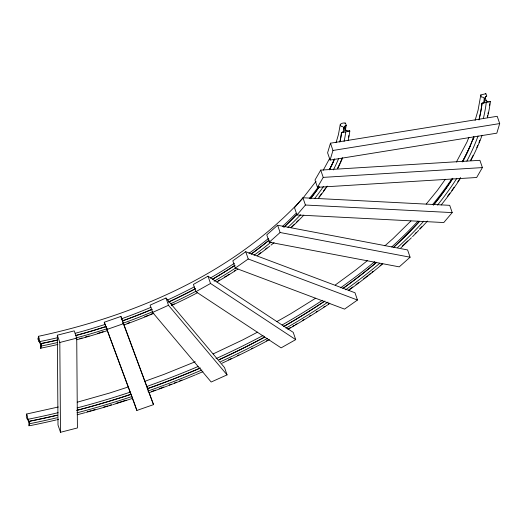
<?xml version="1.0" encoding="UTF-8"?>
<svg xmlns="http://www.w3.org/2000/svg" width="526" height="526" viewBox="0 0 526 526"><rect width="100%" height="100%" fill="white"/><g stroke="black" fill="none" stroke-linecap="round" stroke-linejoin="round"><path stroke-width="0.79" d="M302.687 198.414C233.998 273.191 136.273 315.298 38.47 336.305L38.069 338.954L38.944 341.407M39.68 342.189A1.795 0.388 78.2 0 0 38.931 341.354A1.795 0.375 78 0 1 39.68 342.189L40.278 343.932A2.262 0.473 78 0 1 40.739 346.036C40.2 353.058 42.402 340.296 40.989 344.326A2.262 0.487 78.2 0 1 40.37 343.307L39.772 341.565A1.795 0.388 78.2 0 1 39.312 338.869L38.47 336.305M40.719 347.87L40.85 348.258M480.81 94.943L481.435 96.994L481.954 97.178A1.795 1.519 8.6 0 1 484.242 98.592L484.84 100.341A2.262 1.907 8.6 0 1 484.387 102.11L481.967 103.333L490.377 101.702L487.484 101.465A2.262 1.907 9.4 0 1 485.965 100.104L485.367 98.362A1.795 1.519 8.6 0 1 486.445 96.245L486.774 95.877L485.741 93.727L480.81 94.943L478.049 110.289L475.07 120.467M349.718 131.145L349.586 130.757L349.718 131.165L341.453 132.664L343.879 131.434A2.262 1.907 8.6 0 0 344.326 129.666L343.728 127.923A1.795 1.519 8.6 0 0 341.44 126.51C337.916 124.123 343.195 122.295 345.49 123.189L346.259 125.208L345.372 130.205M490.094 101.446L490.363 101.603A437.948 214.325 -18.9 0 1 487.543 117.127M340.296 124.274L338.461 134.478L336.068 142.658M330.479 143.19L327.593 152.79L330.085 160.068L496.82 133.17L499.7 123.571L497.208 116.292L330.479 143.19L332.965 150.469L330.085 160.068M468.89 137.319L467.062 141.869L456.397 162.034M26.701 414.008L26.3 416.658L27.161 419.058A1.795 0.388 78.2 0 1 27.911 419.893L28.503 421.642A2.262 0.487 78.2 0 1 28.956 423.746C28.443 430.741 30.633 417.986 29.219 422.036A2.262 0.487 78.2 0 1 28.601 421.017L28.003 419.275A1.795 0.388 78.2 0 1 27.536 416.579L26.701 414.008L58.281 407.006M329.71 158.319L323.247 170.214M320.728 170.102L314.989 180.024L317.48 187.302L476.655 177.505L482.395 167.59L479.903 160.312L320.728 170.102L323.22 177.38L317.48 187.302M316.067 181.24L303.206 197.783M445.358 179.248L437.441 190.32L426.205 204.081M302.917 197.75L294.501 207.691L296.993 214.963L443.786 222.544L452.202 212.603L449.71 205.331L302.917 197.75L305.409 205.028L296.993 214.963M410.938 220.946L392.883 238.738L384.881 245.8M277.616 225.233L266.787 234.892L269.273 242.164L399.254 266.86L410.089 257.207L407.597 249.929L277.616 225.233L280.108 232.512L410.089 257.207M269.273 242.164L280.108 232.512M367.345 260.666L355.813 269.93L335.305 284.987M245.741 251.704L232.821 260.784L235.313 268.063L344.55 309.117L357.47 300.03L354.984 292.758L245.741 251.704L248.233 258.983L357.47 300.03M235.313 268.063L248.233 258.983M315.633 298.229L290.806 313.693L276.808 321.642M346.036 125.55L345.93 125.569A1.795 1.519 8.6 0 0 344.852 127.686L345.45 129.435A2.262 1.907 9.4 0 0 346.969 130.796L349.586 130.757M208.026 276.189L193.41 284.421L195.896 291.7L281.101 347.87L295.717 339.632L293.225 332.36L208.026 276.189L210.518 283.468L295.717 339.632M195.896 291.7L210.518 283.468M257.576 332.136L242.328 340.092L213.142 353.913M165.992 298.012L150.12 305.146L152.612 312.424L211.176 382.021L227.048 374.88L224.556 367.608L165.992 298.012L168.484 305.29L227.048 374.88M152.612 312.424L168.484 305.29M195.225 361.757L164.079 374.354L145.261 381.153M104.26 322.254L120.914 316.435L153.513 404.639L136.865 410.451L104.26 322.254L134.373 403.179M106.752 329.532L123.406 323.714L153.513 404.639M128.607 386.86L109.572 393.04L77.243 402.206M57.321 335.187L74.238 330.867L76.73 338.146L77.414 427.954L60.497 432.28L58.005 425.001L57.321 335.187L59.813 342.465L60.497 432.28M59.813 342.465L76.73 338.146M38.069 338.737L38.207 339.507M40.739 348.179L40.772 348.173A293.403 143.585 -18.9 0 0 57.886 344.458M332.965 150.469L499.7 123.571M323.22 177.38L482.395 167.59M485.445 93.733L486.004 93.871M344.938 123.058L345.49 123.202M305.409 205.028L452.202 212.603M120.914 316.435L123.406 323.714M134.623 403.902L136.865 410.451M343.728 127.923A288.498 141.185 -18.9 0 1 343.031 132.631M333.865 160.759A288.498 141.185 -18.9 0 1 329.454 169.392M318.421 186.75A288.498 141.185 -18.9 0 1 309.314 198.539M295.77 213.576A288.498 141.185 -18.9 0 1 282.488 226.404M268.661 238.291A288.498 141.185 -18.9 0 1 248.943 253.335M234.438 263.256A288.498 141.185 -18.9 0 1 210.334 278.03M194.173 286.913A288.498 141.185 -18.9 0 1 167.761 299.919M151.001 307.296A288.498 141.185 -18.9 0 1 121.138 318.927M105.167 324.391A288.498 141.185 -18.9 0 1 75.205 333.28M57.472 337.731A288.498 141.185 -18.9 0 1 39.772 341.565M349.823 130.935A293.403 143.585 -18.9 0 1 348.14 140.508M342.656 157.734A293.403 143.585 -18.9 0 1 337.653 168.655M327.271 186.145A293.403 143.585 -18.9 0 1 318.315 198.387M303.824 215.114A293.403 143.585 -18.9 0 1 291.121 227.745M274.105 242.631A293.403 143.585 -18.9 0 1 271.008 245.142M269.753 246.142A293.403 143.585 -18.9 0 1 257.155 255.741M237.989 268.977A293.403 143.585 -18.9 0 1 236.621 269.871M235.931 270.311A293.403 143.585 -18.9 0 1 216.949 281.943M197.283 292.818A293.403 143.585 -18.9 0 1 171.548 305.501M153.802 313.332A293.403 143.585 -18.9 0 1 124.189 324.877M107.172 330.709A293.403 143.585 -18.9 0 1 76.704 339.757M341.604 132.421A284.941 139.443 -18.9 0 1 339.96 141.803M334.47 158.944A284.941 139.443 -18.9 0 1 329.401 169.852M319.256 186.756A284.941 139.443 -18.9 0 1 310.373 198.782M297.065 214.089A284.941 139.443 -18.9 0 1 283.987 227.068M269.128 240.086A284.941 139.443 -18.9 0 1 251.25 253.953M234.984 265.236A284.941 139.443 -18.9 0 1 212.57 279.128M195.304 288.721A284.941 139.443 -18.9 0 1 168.557 301.97M152.08 309.255A284.941 139.443 -18.9 0 1 122.512 320.821M105.996 326.482A284.941 139.443 -18.9 0 1 75.547 335.496M57.268 340.039A284.941 139.443 -18.9 0 1 41.357 343.465M341.473 132.657A284.737 139.344 -18.9 0 1 339.829 142.033M334.345 159.161A284.737 139.344 -18.9 0 1 329.644 169.352M319.144 186.954A284.737 139.344 -18.9 0 1 310.767 198.341M296.966 214.273A284.737 139.344 -18.9 0 1 283.895 227.239M269.049 240.244A284.737 139.344 -18.9 0 1 251.185 254.104M234.931 265.38A284.737 139.344 -18.9 0 1 212.379 279.352M195.278 288.846A284.737 139.344 -18.9 0 1 168.55 302.088M152.086 309.367A284.737 139.344 -18.9 0 1 122.545 320.919M106.035 326.58A284.737 139.344 -18.9 0 1 75.612 335.588M57.341 340.125A284.737 139.344 -18.9 0 1 41.436 343.55M348.85 135.537A293.199 143.486 -18.9 0 1 348.554 137.135M342.104 158.287A293.199 143.486 -18.9 0 1 340.217 162.639M339.881 163.369A293.199 143.486 -18.9 0 1 337.396 168.478M325.686 187.907A293.199 143.486 -18.9 0 1 323.378 191.168M321.458 193.778A293.199 143.486 -18.9 0 1 320.479 195.08M319.986 195.731A293.199 143.486 -18.9 0 1 319.032 196.961M298.564 220.085A293.199 143.486 -18.9 0 1 296.256 222.386M294.494 224.102A293.199 143.486 -18.9 0 1 290.898 227.528M267.017 247.904A293.199 143.486 -18.9 0 1 265.097 249.39M260.738 252.704A293.199 143.486 -18.9 0 1 258.851 254.104M235.747 270.062A293.199 143.486 -18.9 0 1 234.425 270.91M229.093 274.276A293.199 143.486 -18.9 0 1 227.745 275.111M226.39 275.946A293.199 143.486 -18.9 0 1 224.352 277.189M219.546 280.056A293.199 143.486 -18.9 0 1 218.165 280.871M174.323 303.87A293.199 143.486 -18.9 0 1 171.41 305.225M152.178 313.674A293.199 143.486 -18.9 0 1 149.93 314.607M148.431 315.232A293.199 143.486 -18.9 0 1 144.663 316.757M129.455 322.629A293.199 143.486 -18.9 0 1 127.154 323.477M103.195 331.669A293.199 143.486 -18.9 0 1 97.744 333.379M89.15 335.956A293.199 143.486 -18.9 0 1 85.238 337.081M82.109 337.962A293.199 143.486 -18.9 0 1 79.761 338.613M40.278 343.932A2.262 0.487 78.2 0 1 40.726 346.042M345.93 125.582A1.795 1.512 9.4 0 0 344.852 127.693L345.45 129.429A2.262 1.907 8.6 0 0 346.969 130.79M345.72 131.98A289.083 141.474 -18.9 0 1 344.057 141.461M338.652 158.444A289.083 141.474 -18.9 0 1 333.346 169.918M323.49 186.428A289.083 141.474 -18.9 0 1 314.666 198.493M300.543 214.805A289.083 141.474 -18.9 0 1 287.873 227.41M271.107 242.072A289.083 141.474 -18.9 0 1 254.051 255.248M235.536 268.023A289.083 141.474 -18.9 0 1 214.121 281.193M195.856 291.292A289.083 141.474 -18.9 0 1 170.805 303.673M152.599 311.714A289.083 141.474 -18.9 0 1 122.676 323.365M107.436 328.592A289.083 141.474 -18.9 0 1 75.882 337.962M57.341 342.571A289.083 141.474 -18.9 0 1 41.153 346.055M484.242 98.592A433.043 211.925 -18.9 0 1 483.604 103.175M474.025 137.319A433.043 211.925 -18.9 0 1 473.091 139.607M470.112 146.432A433.043 211.925 -18.9 0 1 462.209 161.923M451.795 178.886A433.043 211.925 -18.9 0 1 432.523 204.653M417.973 221.17A433.043 211.925 -18.9 0 1 391.732 246.944M374.834 261.573A433.043 211.925 -18.9 0 1 340.585 287.814M322.392 300.28A433.043 211.925 -18.9 0 1 282.12 324.983M263.059 335.483A433.043 211.925 -18.9 0 1 216.022 358.627M198.039 366.53A433.043 211.925 -18.9 0 1 146.333 386.636M130.356 392.107A433.043 211.925 -18.9 0 1 77.151 407.913M58.103 412.686A433.043 211.925 -18.9 0 1 28.003 419.275M482.118 103.096A429.486 210.183 -18.9 0 1 478.989 119.948M473.716 137.01A429.486 210.183 -18.9 0 1 462.656 161.541M452.564 178.735A429.486 210.183 -18.9 0 1 450.808 181.437M450.361 182.108A429.486 210.183 -18.9 0 1 433.371 205.193M419.143 221.702A429.486 210.183 -18.9 0 1 393.198 247.654M376.596 262.257A429.486 210.183 -18.9 0 1 343.077 288.327M324.325 301.332A429.486 210.183 -18.9 0 1 283.744 326.449M264.716 337.008A429.486 210.183 -18.9 0 1 219.046 359.666M199.775 368.207A429.486 210.183 -18.9 0 1 147.214 388.714M130.915 394.29A429.486 210.183 -18.9 0 1 76.816 410.3M57.137 415.178A429.486 210.183 -18.9 0 1 29.587 421.168M481.987 103.333A429.275 210.078 -18.9 0 1 479.232 118.633M473.86 136.484A429.275 210.078 -18.9 0 1 462.532 161.752M452.879 178.261A429.275 210.078 -18.9 0 1 433.766 204.759M419.584 221.288A429.275 210.078 -18.9 0 1 394.29 246.733M376.517 262.415A429.275 210.078 -18.9 0 1 343.011 288.472M324.943 301.023A429.275 210.078 -18.9 0 1 283.711 326.58M264.69 337.133A429.275 210.078 -18.9 0 1 219.046 359.784M200.524 367.996A429.275 210.078 -18.9 0 1 147.241 388.813M130.954 394.388A429.275 210.078 -18.9 0 1 76.875 410.392M57.209 415.264A429.275 210.078 -18.9 0 1 29.666 421.254M486.234 102.655A433.621 212.208 -18.9 0 1 483.46 118.074M478.068 135.997A433.621 212.208 -18.9 0 1 466.864 161.114M456.838 178.307A433.621 212.208 -18.9 0 1 437.533 205.074M423.759 221.17A433.621 212.208 -18.9 0 1 397.656 247.476M379.7 263.322A433.621 212.208 -18.9 0 1 345.667 289.78M327.974 302.075A433.621 212.208 -18.9 0 1 285.947 328.139M267.556 338.356A433.621 212.208 -18.9 0 1 220.618 361.684M201.912 369.982A433.621 212.208 -18.9 0 1 147.865 391.081M131.868 396.558A433.621 212.208 -18.9 0 1 77.006 412.798M57.137 417.729A433.621 212.208 -18.9 0 1 29.384 423.759M487.484 101.465A2.262 1.907 8.6 0 1 485.965 100.104M485.367 98.362A1.795 1.512 9.4 0 1 486.445 96.251M482.099 135.228A437.948 214.325 -18.9 0 1 470.783 160.594M460.658 177.966A437.948 214.325 -18.9 0 1 441.156 205.002M427.441 221.045A437.948 214.325 -18.9 0 1 419.801 229.251M418.676 230.414A437.948 214.325 -18.9 0 1 412.535 236.647M411.404 237.772A437.948 214.325 -18.9 0 1 400.884 247.831M382.75 263.835A437.948 214.325 -18.9 0 1 348.37 290.562M329.828 303.43A437.948 214.325 -18.9 0 1 297.177 323.983M296.48 324.397A437.948 214.325 -18.9 0 1 288.044 329.309M269.476 339.632A437.948 214.325 -18.9 0 1 222.057 363.19M202.951 371.658A437.948 214.325 -18.9 0 1 196.264 374.492M195.521 374.808A437.948 214.325 -18.9 0 1 168.425 385.611M167.662 385.9A437.948 214.325 -18.9 0 1 149.345 392.613M132.414 398.412A437.948 214.325 -18.9 0 1 113.051 404.593M112.275 404.829A437.948 214.325 -18.9 0 1 85.797 412.476M85.021 412.686A437.948 214.325 -18.9 0 1 77.217 414.758M58.485 419.426A437.948 214.325 -18.9 0 1 56.926 419.794M56.131 419.978A437.948 214.325 -18.9 0 1 29.798 425.705M489.772 103.754A437.744 214.22 -18.9 0 1 489.548 105.292M488.312 112.275A437.744 214.22 -18.9 0 1 487.983 113.833M487.641 115.398A437.744 214.22 -18.9 0 1 487.28 116.963M479.89 140.192A437.744 214.22 -18.9 0 1 478.995 142.401M477.753 145.354A437.744 214.22 -18.9 0 1 476.786 147.569M473.078 155.433A437.744 214.22 -18.9 0 1 470.527 160.417M460.408 177.775A437.744 214.22 -18.9 0 1 457.725 181.904M454.129 187.197A437.744 214.22 -18.9 0 1 451.795 190.504M449.875 193.154A437.744 214.22 -18.9 0 1 447.416 196.461M421.793 226.699A437.744 214.22 -18.9 0 1 419.57 229.034M416.217 232.499A437.744 214.22 -18.9 0 1 415.113 233.623M407.735 240.915A437.744 214.22 -18.9 0 1 402.456 245.944M382.533 263.605A437.744 214.22 -18.9 0 1 380.094 265.65M373.256 271.238A437.744 214.22 -18.9 0 1 371.994 272.251M370.731 273.257A437.744 214.22 -18.9 0 1 368.818 274.769M367.536 275.782A437.744 214.22 -18.9 0 1 363.663 278.787M358.568 282.666A437.744 214.22 -18.9 0 1 355.997 284.592M352.762 286.986A437.744 214.22 -18.9 0 1 348.83 289.846M329.644 303.18A437.744 214.22 -18.9 0 1 328.296 304.074M324.923 306.31A437.744 214.22 -18.9 0 1 323.562 307.197M317.487 311.122A437.744 214.22 -18.9 0 1 316.146 311.977M310.748 315.376A437.744 214.22 -18.9 0 1 309.393 316.218M303.916 319.578A437.744 214.22 -18.9 0 1 302.542 320.413M296.999 323.727A437.744 214.22 -18.9 0 1 295.605 324.549M294.212 325.37A437.744 214.22 -18.9 0 1 292.811 326.192M290.7 327.422A437.744 214.22 -18.9 0 1 287.88 329.046M267.898 340.125A437.744 214.22 -18.9 0 1 266.478 340.881M252.855 347.975A437.744 214.22 -18.9 0 1 251.408 348.712M238.995 354.859A437.744 214.22 -18.9 0 1 237.522 355.576M231.611 358.403A437.744 214.22 -18.9 0 1 228.639 359.804M181.917 380.028A437.744 214.22 -18.9 0 1 179.655 380.929M176.637 382.113A437.744 214.22 -18.9 0 1 174.369 383M171.345 384.171A437.744 214.22 -18.9 0 1 169.07 385.039M163.75 387.044A437.744 214.22 -18.9 0 1 159.181 388.734M155.361 390.128A437.744 214.22 -18.9 0 1 151.534 391.508M126.135 400.148A437.744 214.22 -18.9 0 1 116.062 403.343M111.413 404.77A437.744 214.22 -18.9 0 1 109.079 405.48M107.528 405.947A437.744 214.22 -18.9 0 1 103.642 407.098M95.074 409.576A437.744 214.22 -18.9 0 1 92.74 410.234M91.182 410.675A437.744 214.22 -18.9 0 1 87.283 411.746"/></g></svg>
